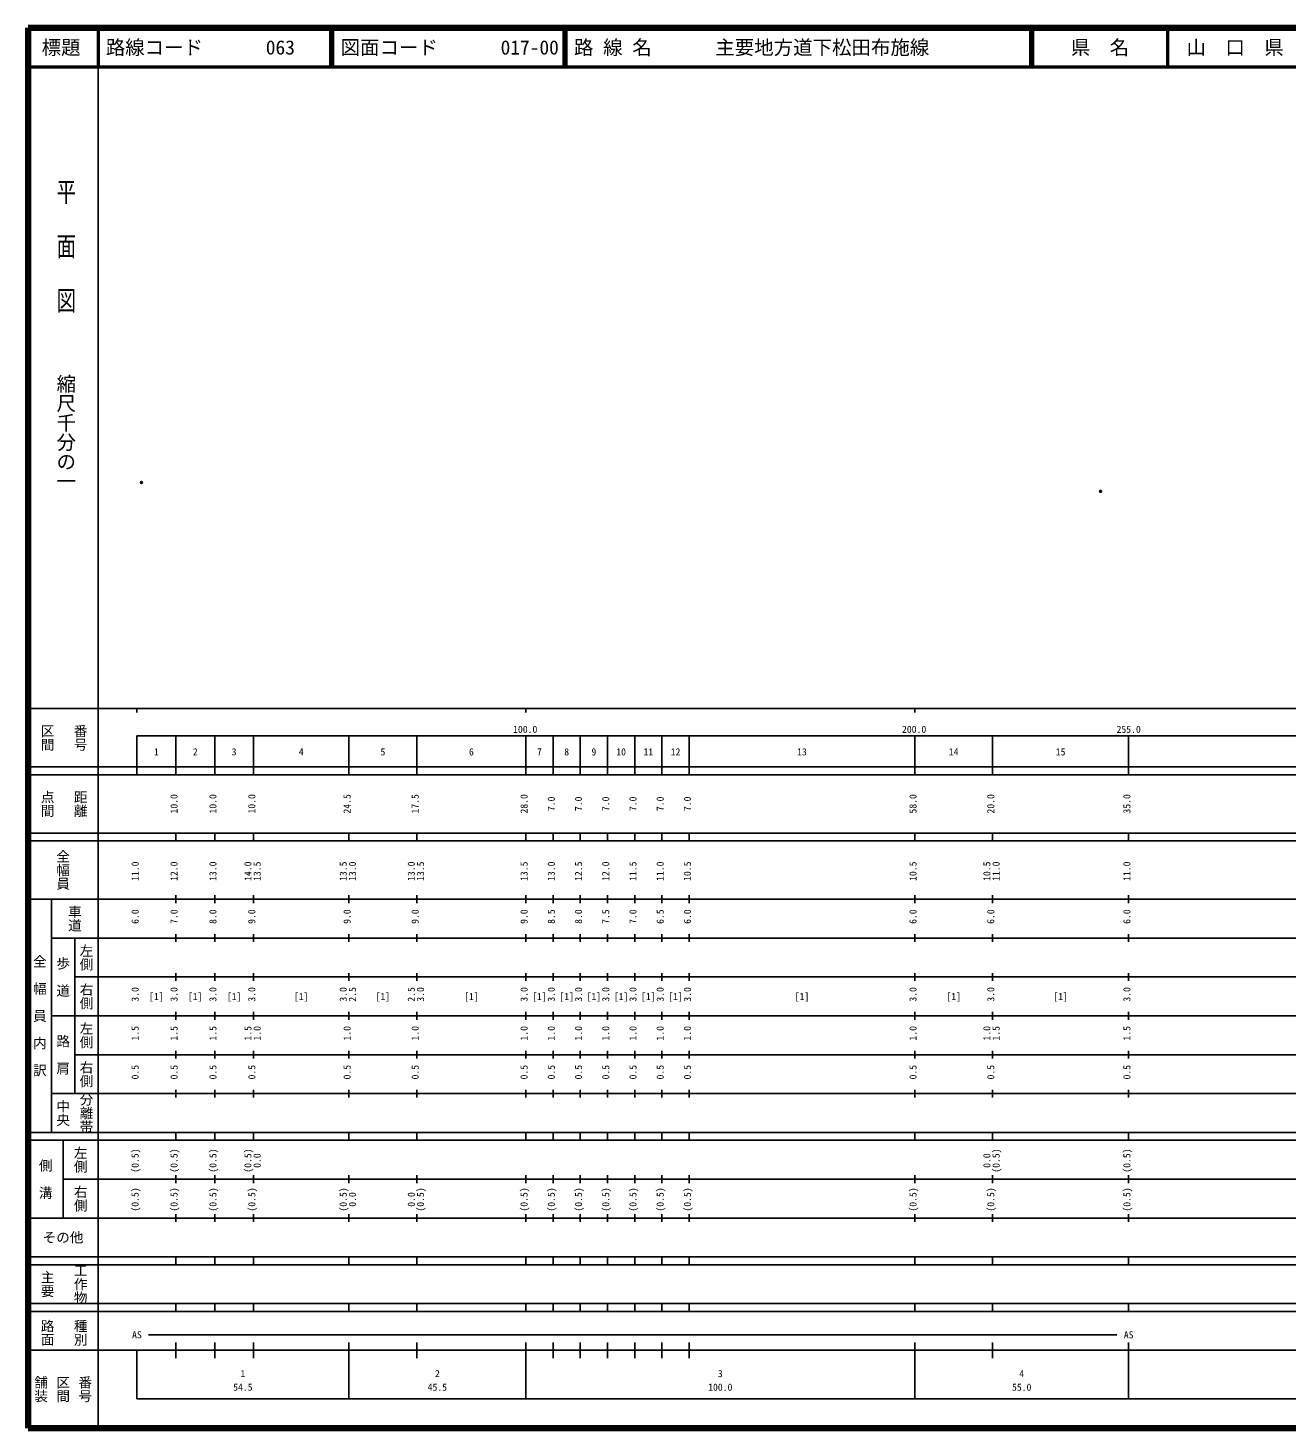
# Model space of a CAD drawing. Units: millimetres on the paper. Extents: x 40 to 680, y 20 to 380.
# Drawn here: x 40 to 363.7, y 20 to 380 of the extents above; entities that cross this region are included whole.
import ezdxf
from ezdxf.enums import TextEntityAlignment as Align

# ---------------------------------------------------------------- set-up
doc = ezdxf.new("R2010")
doc.units = ezdxf.units.MM
doc.header["$PDMODE"] = 32
doc.header["$PDSIZE"] = 0.5
doc.layers.add('M-OTRS', color=6, linetype='Continuous')
doc.layers.add('M-TTL-TXT', color=7, linetype='Continuous')
for name, color, linetype, lineweight in [('M-TTL', 2, 'Continuous', 140), ('M-TTL-BAND', 7, 'Continuous', 25), ('M-TTL-LINE', 7, 'Continuous', 50)]:
    doc.layers.add(name, color=color, linetype=linetype, lineweight=lineweight)
doc.styles.add('@ＭＳ ゴシック', font='')
doc.styles.add('ＭＳ ゴシック', font='')
doc.styles.get('@ＭＳ ゴシック').set_extended_font_data('@MS Gothic')
doc.styles.get('ＭＳ ゴシック').set_extended_font_data('MS Gothic')

msp = doc.modelspace()

# ---------------------------------------------------------------- linework, layer by layer
at = {"layer": 'M-OTRS'}
for p in [(69.173, 263.149), (315.792, 260.852)]:
    msp.add_point(p, dxfattribs=at)
at = {"layer": 'M-TTL'}
for p, q in [((40, 380), (40, 20)), ((680, 380), (40, 380)), ((40, 20), (680, 20))]:
    msp.add_line(p, q, dxfattribs=at)
at = {"layer": 'M-TTL-BAND'}
for p, q in [((58, 370), (58, 20)), ((40, 205), (579, 205)), ((68, 205), (68, 204)), ((168, 205), (168, 204)), ((268, 205), (268, 204)), ((68, 198), (579, 198)), ((68, 198), (68, 188)), ((78, 188), (78, 198)), ((88, 188), (88, 198)), ((98, 188), (98, 198)), ((122.5, 188), (122.5, 198)), ((140, 188), (140, 198)), ((168, 188), (168, 198)), ((175, 188), (175, 198)), ((182, 188), (182, 198)), ((189, 188), (189, 198)), ((196, 188), (196, 198)), ((203, 188), (203, 198)), ((210, 188), (210, 198)), ((268, 188), (268, 198)), ((288, 188), (288, 198)), ((323, 188), (323, 198)), ((40, 190), (579, 190)), ((40, 188), (579, 188)), ((40, 173), (579, 173)), ((78, 171), (78, 173)), ((88, 171), (88, 173)), ((98, 171), (98, 173)), ((122.5, 171), (122.5, 173)), ((140, 171), (140, 173)), ((168, 171), (168, 173)), ((175, 171), (175, 173)), ((182, 171), (182, 173)), ((189, 171), (189, 173)), ((196, 171), (196, 173)), ((203, 171), (203, 173)), ((210, 171), (210, 173)), ((268, 171), (268, 173)), ((288, 171), (288, 173)), ((323, 171), (323, 173)), ((40, 171), (579, 171)), ((40, 156), (579, 156)), ((46, 96), (46, 156)), ((78, 155), (78, 157)), ((88, 155), (88, 157)), ((98, 155), (98, 157)), ((122.5, 155), (122.5, 157)), ((140, 155), (140, 157)), ((168, 155), (168, 157)), ((175, 155), (175, 157)), ((182, 155), (182, 157)), ((189, 155), (189, 157)), ((196, 155), (196, 157)), ((203, 155), (203, 157)), ((210, 155), (210, 157)), ((268, 155), (268, 157)), ((288, 155), (288, 157)), ((323, 155), (323, 157)), ((46, 146), (579, 146)), ((52, 146), (52, 106)), ((78, 145), (78, 147)), ((88, 145), (88, 147)), ((98, 145), (98, 147)), ((122.5, 145), (122.5, 147)), ((140, 145), (140, 147)), ((168, 145), (168, 147)), ((175, 145), (175, 147)), ((182, 145), (182, 147)), ((189, 145), (189, 147)), ((196, 145), (196, 147)), ((203, 145), (203, 147)), ((210, 145), (210, 147)), ((268, 145), (268, 147)), ((288, 145), (288, 147)), ((323, 145), (323, 147)), ((78, 135), (78, 137)), ((88, 135), (88, 137)), ((98, 135), (98, 137)), ((122.5, 135), (122.5, 137)), ((140, 135), (140, 137)), ((168, 135), (168, 137)), ((175, 135), (175, 137)), ((182, 135), (182, 137)), ((189, 135), (189, 137)), ((196, 135), (196, 137)), ((203, 135), (203, 137)), ((210, 135), (210, 137)), ((268, 135), (268, 137)), ((288, 135), (288, 137)), ((323, 135), (323, 137)), ((52, 136), (579, 136)), ((46, 126), (579, 126)), ((78, 125), (78, 127)), ((88, 125), (88, 127)), ((98, 125), (98, 127)), ((122.5, 125), (122.5, 127)), ((140, 125), (140, 127)), ((168, 125), (168, 127)), ((175, 125), (175, 127)), ((182, 125), (182, 127)), ((189, 125), (189, 127)), ((196, 125), (196, 127)), ((203, 125), (203, 127)), ((210, 125), (210, 127)), ((268, 125), (268, 127)), ((288, 125), (288, 127)), ((323, 125), (323, 127)), ((52, 116), (579, 116)), ((78, 115), (78, 117)), ((88, 115), (88, 117)), ((98, 115), (98, 117)), ((122.5, 115), (122.5, 117)), ((140, 115), (140, 117)), ((168, 115), (168, 117)), ((175, 115), (175, 117)), ((182, 115), (182, 117)), ((189, 115), (189, 117)), ((196, 115), (196, 117)), ((203, 115), (203, 117)), ((210, 115), (210, 117)), ((268, 115), (268, 117)), ((288, 115), (288, 117)), ((323, 115), (323, 117)), ((46, 106), (579, 106)), ((78, 105), (78, 107)), ((88, 105), (88, 107)), ((98, 105), (98, 107)), ((122.5, 105), (122.5, 107)), ((140, 105), (140, 107)), ((168, 105), (168, 107)), ((175, 105), (175, 107)), ((182, 105), (182, 107)), ((189, 105), (189, 107)), ((196, 105), (196, 107)), ((203, 105), (203, 107)), ((210, 105), (210, 107)), ((268, 105), (268, 107)), ((288, 105), (288, 107)), ((323, 105), (323, 107)), ((40, 96), (579, 96)), ((40, 94), (579, 94)), ((49, 94), (49, 74)), ((78, 94), (78, 96)), ((88, 94), (88, 96)), ((98, 94), (98, 96)), ((122.5, 94), (122.5, 96)), ((140, 94), (140, 96)), ((168, 94), (168, 96)), ((175, 94), (175, 96)), ((182, 94), (182, 96)), ((189, 94), (189, 96)), ((196, 94), (196, 96)), ((203, 94), (203, 96)), ((210, 94), (210, 96)), ((268, 94), (268, 96)), ((288, 94), (288, 96)), ((323, 94), (323, 96)), ((49, 84), (579, 84)), ((78, 83), (78, 85)), ((88, 83), (88, 85)), ((98, 83), (98, 85)), ((122.5, 83), (122.5, 85)), ((140, 83), (140, 85)), ((168, 83), (168, 85)), ((175, 83), (175, 85)), ((182, 83), (182, 85)), ((189, 83), (189, 85)), ((196, 83), (196, 85)), ((203, 83), (203, 85)), ((210, 83), (210, 85)), ((268, 83), (268, 85)), ((288, 83), (288, 85)), ((323, 83), (323, 85)), ((40, 74), (579, 74)), ((78, 73), (78, 75)), ((88, 73), (88, 75)), ((98, 73), (98, 75)), ((122.5, 73), (122.5, 75)), ((140, 73), (140, 75)), ((168, 73), (168, 75)), ((175, 73), (175, 75)), ((182, 73), (182, 75)), ((189, 73), (189, 75)), ((196, 73), (196, 75)), ((203, 73), (203, 75)), ((210, 73), (210, 75)), ((268, 73), (268, 75)), ((288, 73), (288, 75)), ((323, 73), (323, 75)), ((40, 64), (579, 64)), ((40, 62), (579, 62)), ((78, 62), (78, 64)), ((88, 62), (88, 64)), ((98, 62), (98, 64)), ((122.5, 62), (122.5, 64)), ((140, 62), (140, 64)), ((168, 62), (168, 64)), ((175, 62), (175, 64)), ((182, 62), (182, 64)), ((189, 62), (189, 64)), ((196, 62), (196, 64)), ((203, 62), (203, 64)), ((210, 62), (210, 64)), ((268, 62), (268, 64)), ((288, 62), (288, 64)), ((323, 62), (323, 64)), ((40, 52), (579, 52)), ((78, 50), (78, 52)), ((88, 50), (88, 52)), ((98, 50), (98, 52)), ((122.5, 50), (122.5, 52)), ((140, 50), (140, 52)), ((168, 50), (168, 52)), ((175, 50), (175, 52)), ((182, 50), (182, 52)), ((189, 50), (189, 52)), ((196, 50), (196, 52)), ((203, 50), (203, 52)), ((210, 50), (210, 52)), ((268, 50), (268, 52)), ((288, 50), (288, 52)), ((323, 50), (323, 52)), ((40, 50), (579, 50)), ((71, 44), (320, 44)), ((40, 40), (579, 40)), ((68, 40), (68, 27.5)), ((78, 38), (78, 42)), ((88, 38), (88, 42)), ((98, 38), (98, 42)), ((122.5, 27.5), (122.5, 42)), ((140, 38), (140, 42)), ((168, 27.5), (168, 42)), ((175, 38), (175, 42)), ((182, 38), (182, 42)), ((189, 38), (189, 42)), ((196, 38), (196, 42)), ((203, 38), (203, 42)), ((210, 38), (210, 42)), ((268, 27.5), (268, 42)), ((288, 38), (288, 42)), ((323, 27.5), (323, 42)), ((68, 27.5), (579, 27.5))]:
    msp.add_line(p, q, dxfattribs=at)
at = {"layer": 'M-TTL-LINE'}
for p, q in [((58, 380), (58, 370)), ((117.75, 380), (117.75, 370)), ((118.25, 380), (118.25, 370)), ((177.75, 380), (177.75, 370)), ((178.25, 380), (178.25, 370)), ((297.75, 380), (297.75, 370)), ((298.25, 380), (298.25, 370)), ((333, 380), (333, 370)), ((40, 370), (680, 370))]:
    msp.add_line(p, q, dxfattribs=at)

# ---------------------------------------------------------------- texts
at = {"layer": 'M-TTL-BAND', "style": '@ＭＳ ゴシック', "width": 1.4}
msp.add_text('平  面  図', height=3.666, rotation=270, dxfattribs=at).set_placement((49.777, 306.475), align=Align.MIDDLE_RIGHT)
at = {"layer": 'M-TTL-BAND', "style": '@ＭＳ ゴシック'}
msp.add_text('縮尺千分の一', height=3.666, rotation=270, dxfattribs=at).set_placement((49.777, 261.03), align=Align.MIDDLE_RIGHT)
for s, p in [('区間', (45, 197.5)), ('番号', (53.5, 197.5)), ('点間', (45, 180.5)), ('距離', (53.5, 180.5)), ('全幅員', (49, 163.5)), ('車道', (52, 151)), ('左側', (55, 141)), ('全\u3000幅\u3000員\u3000内\u3000訳', (43, 126)), ('歩\u3000道', (49, 136)), ('右側', (55, 131)), ('左側', (55, 121)), ('路\u3000肩', (49, 116)), ('右側', (55, 111)), ('分離帯', (55, 101)), ('中央', (49, 101)), ('左側', (53.5, 89)), ('側\u3000溝', (44.5, 84)), ('右側', (53.5, 79)), ('工作物', (53.5, 57)), ('主要', (45, 57)), ('路面', (45, 44.5)), ('種別', (53.5, 44.5)), ('舗装', (43.333, 30)), ('区間', (49, 30)), ('番号', (54.667, 30))]:
    msp.add_text(s, height=2.566, rotation=270, dxfattribs=at).set_placement(p, align=Align.MIDDLE_CENTER)
at = {"layer": 'M-TTL-BAND', "style": 'ＭＳ ゴシック'}
for s, p in [('100.0', (167.844, 198.195)), ('200.0', (267.844, 198.195)), ('255.0', (323, 198.195)), ('1', (73, 192.405)), ('2', (83, 192.405)), ('3', (93, 192.405)), ('4', (110.25, 192.405)), ('5', (131.25, 192.405)), ('6', (154, 192.405)), ('7', (171.5, 192.405)), ('8', (178.5, 192.405)), ('9', (185.5, 192.405)), ('10', (192.5, 192.405)), ('11', (199.5, 192.405)), ('12', (206.5, 192.405)), ('13', (239, 192.405)), ('14', (278, 192.405)), ('15', (305.5, 192.405)), ('[1]', (73, 129.5)), ('[1]', (83, 129.5)), ('[1]', (93, 129.5)), ('[1]', (110.25, 129.5)), ('[1]', (131.25, 129.5)), ('[1]', (154, 129.5)), ('[1]', (171.5, 129.5)), ('[1]', (178.5, 129.5)), ('[1]', (185.5, 129.5)), ('[1]', (192.5, 129.5)), ('[1]', (199.5, 129.5)), ('[1]', (206.5, 129.5)), ('[1]', (239, 129.5)), ('[1]', (278, 129.5)), ('[1]', (305.5, 129.5)), ('AS', (68, 42.5)), ('AS', (323, 42.5)), ('1', (95.25, 32.523)), ('2', (145.25, 32.523)), ('3', (218, 32.523)), ('4', (295.5, 32.523)), ('54.5', (95.25, 29.033)), ('45.5', (145.25, 29.033)), ('100.0', (218, 29.033)), ('55.0', (295.5, 29.033))]:
    msp.add_text(s, height=1.833, dxfattribs=at).set_placement(p, align=Align.BOTTOM_CENTER)
for s, p in [('10.0', (79, 180.5)), ('10.0', (89, 180.5)), ('10.0', (99, 180.5)), ('24.5', (123.5, 180.5)), ('17.5', (141, 180.5)), ('28.0', (169, 180.5)), ('7.0', (176, 180.5)), ('7.0', (183, 180.5)), ('7.0', (190, 180.5)), ('7.0', (197, 180.5)), ('7.0', (204, 180.5)), ('7.0', (211, 180.5)), ('58.0', (269, 180.5)), ('20.0', (289, 180.5)), ('35.0', (324, 180.5)), ('11.0', (69, 163.174)), ('12.0', (79, 163.174)), ('13.0', (89, 163.174)), ('14.0', (98, 163.174)), ('13.5', (100.37, 163.174)), ('13.5', (122.5, 163.174)), ('13.0', (124.87, 163.174)), ('13.0', (140, 163.174)), ('13.5', (142.37, 163.174)), ('13.5', (169, 163.174)), ('13.0', (176, 163.174)), ('12.5', (183, 163.174)), ('12.0', (190, 163.174)), ('11.5', (197, 163.174)), ('11.0', (204, 163.174)), ('10.5', (211, 163.174)), ('10.5', (269, 163.174)), ('10.5', (288, 163.174)), ('11.0', (290.37, 163.174)), ('11.0', (324, 163.174)), ('6.0', (69, 151.5)), ('7.0', (79, 151.5)), ('8.0', (89, 151.5)), ('9.0', (99, 151.5)), ('9.0', (123.5, 151.5)), ('9.0', (141, 151.5)), ('9.0', (169, 151.5)), ('8.5', (176, 151.5)), ('8.0', (183, 151.5)), ('7.5', (190, 151.5)), ('7.0', (197, 151.5)), ('6.5', (204, 151.5)), ('6.0', (211, 151.5)), ('6.0', (269, 151.5)), ('6.0', (289, 151.5)), ('6.0', (324, 151.5)), ('3.0', (69, 131.5)), ('3.0', (79, 131.5)), ('3.0', (89, 131.5)), ('3.0', (99, 131.5)), ('3.0', (122.5, 131.5)), ('2.5', (124.87, 131.5)), ('2.5', (140, 131.5)), ('3.0', (142.37, 131.5)), ('3.0', (169, 131.5)), ('3.0', (176, 131.5)), ('3.0', (183, 131.5)), ('3.0', (190, 131.5)), ('3.0', (197, 131.5)), ('3.0', (204, 131.5)), ('3.0', (211, 131.5)), ('3.0', (269, 131.5)), ('3.0', (289, 131.5)), ('3.0', (324, 131.5)), ('1.5', (69, 121.5)), ('1.5', (79, 121.5)), ('1.5', (89, 121.5)), ('1.5', (98, 121.5)), ('1.0', (100.37, 121.5)), ('1.0', (123.5, 121.5)), ('1.0', (141, 121.5)), ('1.0', (169, 121.5)), ('1.0', (176, 121.5)), ('1.0', (183, 121.5)), ('1.0', (190, 121.5)), ('1.0', (197, 121.5)), ('1.0', (204, 121.5)), ('1.0', (211, 121.5)), ('1.0', (269, 121.5)), ('1.0', (288, 121.5)), ('1.5', (290.37, 121.5)), ('1.5', (324, 121.5)), ('0.5', (69, 111.5)), ('0.5', (79, 111.5)), ('0.5', (89, 111.5)), ('0.5', (99, 111.5)), ('0.5', (123.5, 111.5)), ('0.5', (141, 111.5)), ('0.5', (169, 111.5)), ('0.5', (176, 111.5)), ('0.5', (183, 111.5)), ('0.5', (190, 111.5)), ('0.5', (197, 111.5)), ('0.5', (204, 111.5)), ('0.5', (211, 111.5)), ('0.5', (269, 111.5)), ('0.5', (289, 111.5)), ('0.5', (324, 111.5)), ('(0.5)', (69, 88.764)), ('(0.5)', (79, 88.764)), ('(0.5)', (89, 88.764)), ('(0.5)', (98, 88.764)), ('0.0', (100.37, 88.764)), ('0.0', (288, 88.764)), ('(0.5)', (290.37, 88.764)), ('(0.5)', (324, 88.764)), ('(0.5)', (69, 78.764)), ('(0.5)', (79, 78.764)), ('(0.5)', (89, 78.764)), ('(0.5)', (99, 78.764)), ('(0.5)', (122.5, 78.764)), ('0.0', (124.87, 78.764)), ('0.0', (140, 78.764)), ('(0.5)', (142.37, 78.764)), ('(0.5)', (169, 78.764)), ('(0.5)', (176, 78.764)), ('(0.5)', (183, 78.764)), ('(0.5)', (190, 78.764)), ('(0.5)', (197, 78.764)), ('(0.5)', (204, 78.764)), ('(0.5)', (211, 78.764)), ('(0.5)', (269, 78.764)), ('(0.5)', (289, 78.764)), ('(0.5)', (324, 78.764))]:
    msp.add_text(s, height=1.833, rotation=90, dxfattribs=at).set_placement(p, align=Align.BOTTOM_CENTER)
msp.add_text('その他', height=2.566, dxfattribs=at).set_placement((49, 69), align=Align.MIDDLE_CENTER)
at = {"layer": 'M-TTL-TXT', "style": 'ＭＳ ゴシック'}
for s, p in [('標題', (48.5, 375)), ('県\u3000名', (315.625, 375)), ('山\u3000口\u3000県', (350.375, 375))]:
    msp.add_text(s, height=3.666, dxfattribs=at).set_placement(p, align=Align.MIDDLE_CENTER)
for s, p in [('路線コード', (60, 375)), ('063', (101.142, 375)), ('063', (101.142, 375)), ('063', (101.142, 375)), ('図面コード', (120.38, 375)), ('017-00', (161.521, 375)), ('路 線 名', (180.38, 375)), ('主要地方道下松田布施線', (216.734, 375))]:
    msp.add_text(s, height=3.666, dxfattribs=at).set_placement(p, align=Align.MIDDLE_LEFT)

doc.saveas('drawing.dxf')
